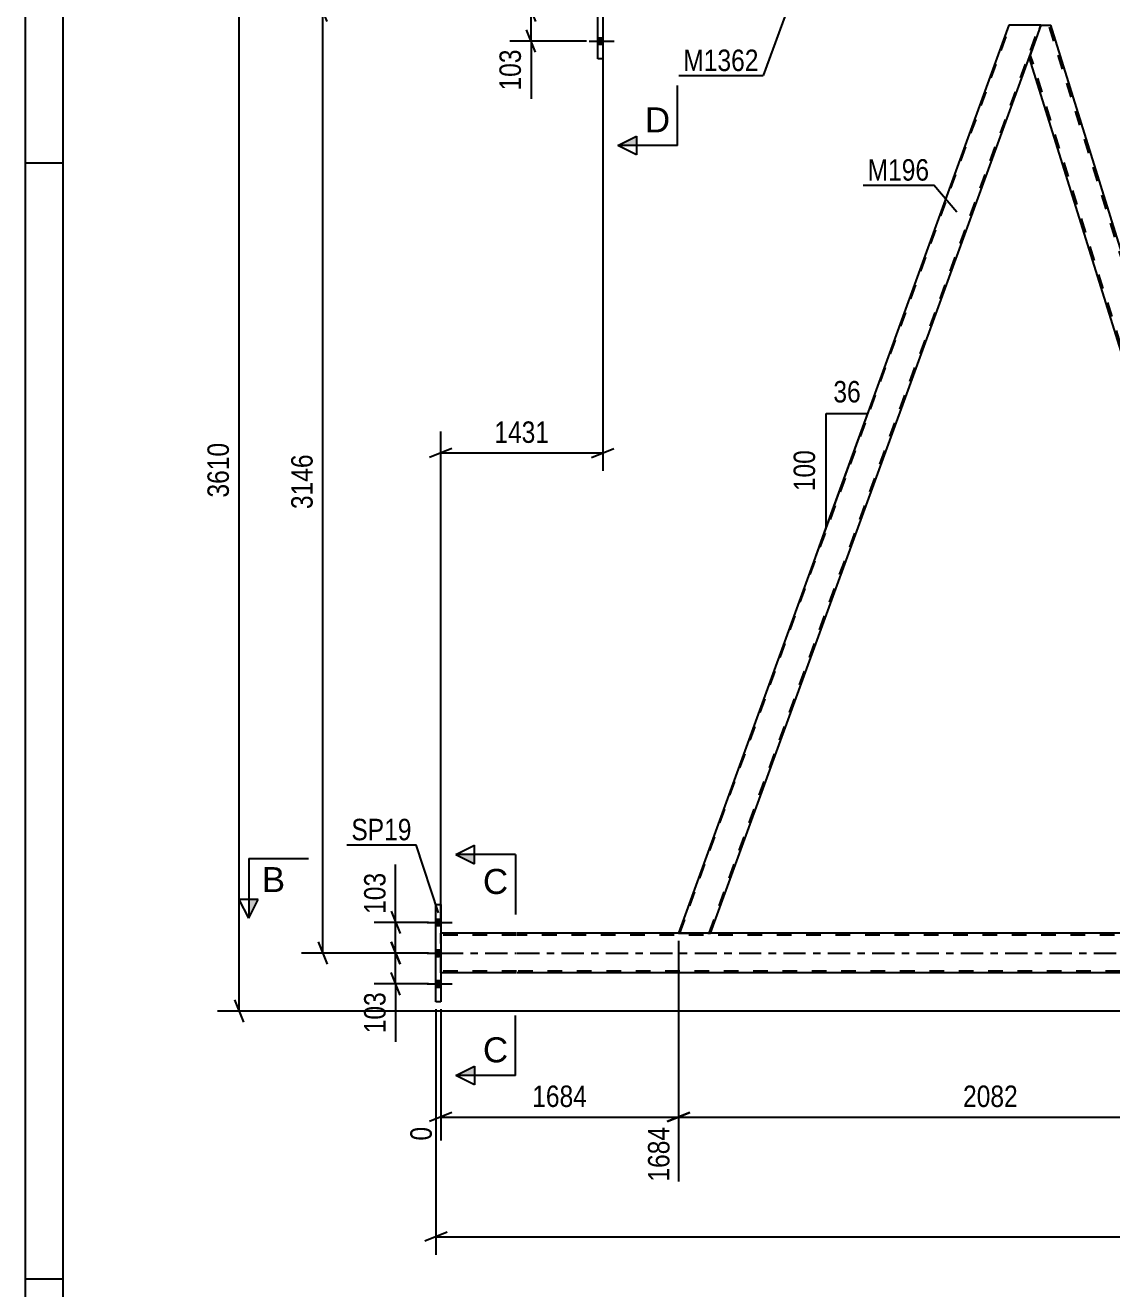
# Model space of a CAD drawing. Header units: millimetres. Extents: x 0 to 841, y 0 to 594.
# Drawn here: x 0 to 145, y 296.7 to 465.4 of the extents above; entities that cross this region are included whole.
import ezdxf

# ---------------------------------------------------------------- set-up
doc = ezdxf.new("R2010")
doc.units = ezdxf.units.MM
doc.linetypes.add('DXK_LINE_DOT2', pattern=[3.9198, 1.9599, -1.9599])
doc.linetypes.add('DXK_LINE_DOT3', pattern=[5.9187, 2.979, -0.9799, 0.9799, -0.9799])
doc.styles.add('Arial', font='ARIAL.TTF', dxfattribs={"height": 0.2})
doc.styles.add('Arial Narrow', font='ARIALN.TTF', dxfattribs={"height": 0.2})

# ---------------------------------------------------------------- blocks, each defined once
blk = doc.blocks.new('Unknown-318884897-1133')
at = {"color": 5, "linetype": 'Continuous'}
for p, q in [((0, 594), (0, 0)), ((5, 589), (5, 5)), ((5, 447), (0, 447)), ((5, 298), (0, 298))]:
    blk.add_line(p, q, dxfattribs=at)
blk = doc.blocks.new('Part-318884897-3860 - 3819')
at = {"color": 2, "linetype": 'Continuous'}
for p, q in [((135.57, 465.4), (134.04, 461.2)), ((135.57, 465.4), (136.89, 465.4)), ((173.17, 349), (136.89, 465.4)), ((168.98, 349), (134.02, 461.15))]:
    blk.add_line(p, q, dxfattribs=at)
at = {"color": 7, "linetype": 'DXK_LINE_DOT2'}
for p, q in [((173.45, 347.28), (136.63, 465.4)), ((134.04, 461.2), (134.02, 461.15)), ((170.73, 344.18), (134.16, 461.52)), ((170.48, 344.18), (168.98, 349)), ((172.32, 344.18), (173.59, 347.65)), ((173.59, 347.65), (173.17, 349)), ((170.48, 344.18), (172.32, 344.18))]:
    blk.add_line(p, q, dxfattribs=at)
blk = doc.blocks.new('Part-318884897-3903 - 3819')
at = {"color": 2, "linetype": 'Continuous'}
for p, q in [((131.31, 465.4), (87.19, 344.18)), ((135.57, 465.4), (131.31, 465.4)), ((91.45, 344.18), (134.04, 461.2))]:
    blk.add_line(p, q, dxfattribs=at)
at = {"color": 7, "linetype": 'DXK_LINE_DOT2'}
for p, q in [((87.36, 344.18), (131.48, 465.4)), ((91.28, 344.18), (135.4, 465.4)), ((134.04, 461.2), (135.57, 465.4)), ((87.19, 344.18), (91.45, 344.18))]:
    blk.add_line(p, q, dxfattribs=at)
blk = doc.blocks.new('Part-318884897-3912 - 3819')
at = {"color": 2, "linetype": 'Continuous'}
for p, q in [((65.58, 344.18), (55.46, 344.18)), ((165.84, 344.18), (65.68, 344.18)), ((65.58, 338.9), (55.46, 338.9)), ((165.84, 338.9), (65.68, 338.9))]:
    blk.add_line(p, q, dxfattribs=at)
at = {"color": 7, "linetype": 'DXK_LINE_DOT2'}
for p, q in [((55.46, 338.9), (55.46, 344.18)), ((65.58, 343.94), (55.46, 343.94)), ((741.22, 343.94), (65.68, 343.94)), ((65.58, 339.14), (55.46, 339.14)), ((741.97, 339.14), (65.68, 339.14))]:
    blk.add_line(p, q, dxfattribs=at)
at = {"color": 7, "linetype": 'DXK_LINE_DOT3'}
for p, q in [((55.46, 341.54), (65.58, 341.54)), ((65.68, 341.54), (741.6, 341.54))]:
    blk.add_line(p, q, dxfattribs=at)
blk = doc.blocks.new('Bolt-318884897-3988 - 3819')
at = {"linetype": 'Continuous'}
for points in [[(55.46, 345.2), (55.46, 346.08), (54.82, 346.08), (54.82, 345.2)], [(55.46, 345.2), (55.46, 346.08), (54.82, 346.08), (54.82, 345.2)], [(55.46, 345.2), (55.46, 346.08), (54.82, 346.08), (54.82, 345.2)], [(55.46, 341.1), (55.46, 341.98), (54.82, 341.98), (54.82, 341.1)], [(55.46, 341.1), (55.46, 341.98), (54.82, 341.98), (54.82, 341.1)], [(55.46, 337), (55.46, 337.88), (54.82, 337.88), (54.82, 337)], [(55.46, 337), (55.46, 337.88), (54.82, 337.88), (54.82, 337)], [(55.46, 337), (55.46, 337.88), (54.82, 337.88), (54.82, 337)]]:
    blk.add_hatch(color=1, dxfattribs=at).paths.add_polyline_path(points)
at = {"color": 1, "linetype": 'Continuous'}
for p, q in [((54.82, 346.08), (55.46, 346.08)), ((54.82, 346.08), (55.46, 346.08)), ((54.82, 346.08), (55.46, 346.08)), ((53.66, 345.64), (56.98, 345.64)), ((53.66, 345.64), (56.98, 345.64)), ((53.66, 345.64), (56.98, 345.64)), ((54.82, 345.2), (55.46, 345.2)), ((54.82, 345.2), (55.46, 345.2)), ((54.82, 345.2), (55.46, 345.2)), ((53.66, 341.54), (56.98, 341.54)), ((53.66, 341.54), (56.98, 341.54)), ((54.82, 341.98), (55.46, 341.98)), ((54.82, 341.98), (55.46, 341.98)), ((54.82, 341.1), (55.46, 341.1)), ((54.82, 341.1), (55.46, 341.1)), ((53.66, 337.44), (56.98, 337.44)), ((53.66, 337.44), (56.98, 337.44)), ((53.66, 337.44), (56.98, 337.44)), ((54.82, 337.88), (55.46, 337.88)), ((54.82, 337.88), (55.46, 337.88)), ((54.82, 337.88), (55.46, 337.88)), ((54.82, 337), (55.46, 337)), ((54.82, 337), (55.46, 337)), ((54.82, 337), (55.46, 337))]:
    blk.add_line(p, q, dxfattribs=at)
blk = doc.blocks.new('Part-318884897-4006 - 3819')
at = {"color": 2, "linetype": 'Continuous'}
for p, q in [((77.08, 473.9), (76.44, 473.9)), ((76.44, 460.9), (76.44, 473.9)), ((77.08, 473.9), (77.08, 460.9)), ((77.08, 460.9), (76.44, 460.9))]:
    blk.add_line(p, q, dxfattribs=at)
blk = doc.blocks.new('Part-318884897-4136 - 3819')
at = {"color": 2, "linetype": 'Continuous'}
for p, q in [((54.82, 348.04), (55.46, 348.04)), ((54.82, 335.04), (54.82, 348.04)), ((55.46, 348.04), (55.46, 335.04)), ((55.46, 335.04), (54.82, 335.04))]:
    blk.add_line(p, q, dxfattribs=at)
blk = doc.blocks.new('Bolt-318884897-4148 - 3819')
at = {"linetype": 'Continuous'}
for points in [[(77.08, 471.06), (77.08, 471.94), (76.44, 471.94), (76.44, 471.06)], [(77.08, 471.06), (77.08, 471.94), (76.44, 471.94), (76.44, 471.06)], [(77.08, 471.06), (77.08, 471.94), (76.44, 471.94), (76.44, 471.06)], [(77.08, 466.96), (77.08, 467.84), (76.44, 467.84), (76.44, 466.96)], [(77.08, 466.96), (77.08, 467.84), (76.44, 467.84), (76.44, 466.96)], [(77.08, 462.86), (77.08, 463.74), (76.44, 463.74), (76.44, 462.86)], [(77.08, 462.86), (77.08, 463.74), (76.44, 463.74), (76.44, 462.86)], [(77.08, 462.86), (77.08, 463.74), (76.44, 463.74), (76.44, 462.86)]]:
    blk.add_hatch(color=1, dxfattribs=at).paths.add_polyline_path(points)
at = {"color": 1, "linetype": 'Continuous'}
for p, q in [((75.28, 471.5), (78.6, 471.5)), ((75.28, 471.5), (78.6, 471.5)), ((75.28, 471.5), (78.6, 471.5)), ((76.44, 471.94), (77.08, 471.94)), ((76.44, 471.94), (77.08, 471.94)), ((76.44, 471.94), (77.08, 471.94)), ((76.44, 471.06), (77.08, 471.06)), ((76.44, 471.06), (77.08, 471.06)), ((76.44, 471.06), (77.08, 471.06)), ((75.28, 467.4), (78.6, 467.4)), ((75.28, 467.4), (78.6, 467.4)), ((76.44, 467.84), (77.08, 467.84)), ((76.44, 467.84), (77.08, 467.84)), ((76.44, 466.96), (77.08, 466.96)), ((76.44, 466.96), (77.08, 466.96)), ((75.28, 463.3), (78.6, 463.3)), ((75.28, 463.3), (78.6, 463.3)), ((75.28, 463.3), (78.6, 463.3)), ((76.44, 463.74), (77.08, 463.74)), ((76.44, 463.74), (77.08, 463.74)), ((76.44, 463.74), (77.08, 463.74)), ((76.44, 462.86), (77.08, 462.86)), ((76.44, 462.86), (77.08, 462.86)), ((76.44, 462.86), (77.08, 462.86))]:
    blk.add_line(p, q, dxfattribs=at)
blk = doc.blocks.new('StraightDimension-318884897-4994 - 3819')
at = {"color": 7, "linetype": 'Continuous'}
for p, q in [((48.84, 343.04), (50.04, 340.04)), ((53.82, 341.54), (46.59, 341.54)), ((49.44, 337.44), (49.44, 341.54)), ((53.82, 337.44), (46.59, 337.44)), ((50.04, 335.94), (48.84, 338.94))]:
    blk.add_line(p, q, dxfattribs=at)
at = {"color": 0}
blk.add_wipeout([(48.69, 336.92), (44.49, 336.92), (44.49, 330.23), (48.69, 330.23)], dxfattribs=at)
at = {"color": 7, "linetype": 'Continuous'}
blk.add_line((49.44, 337.44), (49.44, 329.71), dxfattribs=at)
blk.add_line((49.44, 337.44), (49.44, 329.71), dxfattribs=at)
at = {"color": 3, "style": 'Arial Narrow'}
blk.add_text('103', height=2.863, rotation=90.0002, dxfattribs=at).set_placement((48.09, 330.83))
blk = doc.blocks.new('StraightDimension-318884897-4890 - 3819')
at = {"color": 7, "linetype": 'Continuous'}
for p, q in [((87.19, 343.18), (87.19, 311.03)), ((170.48, 343.18), (170.48, 311.03)), ((88.69, 320.24), (85.69, 319.04)), ((87.19, 319.64), (170.48, 319.64)), ((168.98, 319.04), (171.98, 320.24))]:
    blk.add_line(p, q, dxfattribs=at)
at = {"color": 0}
blk.add_wipeout([(133.09, 320.39), (133.09, 324.59), (124.58, 324.59), (124.58, 320.39)], dxfattribs=at)
at = {"color": 0, "linetype": 'Continuous'}
blk.add_wipeout([(169.88, 318.94), (165.68, 318.94), (165.68, 310.43), (169.88, 310.43)], dxfattribs=at)
at = {"color": 3, "style": 'Arial Narrow'}
blk.add_text('2082', height=2.863, dxfattribs=at).set_placement((125.18, 320.99))
at = {"color": 3, "linetype": 'Continuous', "style": 'Arial Narrow'}
blk.add_text('3766', height=2.863, rotation=90.0002, dxfattribs=at).set_placement((169.28, 311.03))
blk = doc.blocks.new('StraightDimension-318884897-5021 - 3819')
at = {"color": 7, "linetype": 'Continuous'}
for p, q in [((74.93, 467.4), (64.66, 467.4)), ((66.91, 468.9), (68.11, 465.9)), ((67.51, 463.3), (67.51, 467.4)), ((68.11, 461.8), (66.91, 464.8)), ((74.93, 463.3), (64.66, 463.3))]:
    blk.add_line(p, q, dxfattribs=at)
at = {"color": 0}
blk.add_wipeout([(66.76, 462.78), (62.56, 462.78), (62.56, 456.09), (66.76, 456.09)], dxfattribs=at)
at = {"color": 7, "linetype": 'Continuous'}
blk.add_line((67.51, 463.3), (67.51, 455.57), dxfattribs=at)
blk.add_line((67.51, 463.3), (67.51, 455.57), dxfattribs=at)
at = {"color": 3, "style": 'Arial Narrow'}
blk.add_text('103', height=2.863, rotation=90.0002, dxfattribs=at).set_placement((66.16, 456.69))
blk = doc.blocks.new('StraightDimension-318884897-4951 - 3819')
at = {"color": 7, "linetype": 'Continuous'}
for p, q in [((77.08, 464.4), (77.08, 405.9)), ((55.46, 345.18), (55.46, 411.15)), ((56.96, 408.9), (53.96, 407.7)), ((55.46, 408.3), (77.08, 408.3)), ((75.58, 407.7), (78.58, 408.9))]:
    blk.add_line(p, q, dxfattribs=at)
at = {"color": 0}
blk.add_wipeout([(70.52, 409.05), (70.52, 413.25), (62.01, 413.25), (62.01, 409.05)], dxfattribs=at)
at = {"color": 3, "style": 'Arial Narrow'}
blk.add_text('1431', height=2.863, dxfattribs=at).set_placement((62.61, 409.65))
blk = doc.blocks.new('StraightDimension-318884897-4946 - 3819')
at = {"color": 7, "linetype": 'Continuous'}
for p, q in [((75.44, 467.4), (36.86, 467.4)), ((40.31, 465.9), (39.11, 468.9)), ((39.71, 341.54), (39.71, 467.4)), ((39.11, 343.04), (40.31, 340.04)), ((53.82, 341.54), (36.86, 341.54))]:
    blk.add_line(p, q, dxfattribs=at)
at = {"color": 0}
blk.add_wipeout([(38.96, 408.73), (34.76, 408.73), (34.76, 400.21), (38.96, 400.21)], dxfattribs=at)
at = {"color": 3, "style": 'Arial Narrow'}
blk.add_text('3146', height=2.863, rotation=90.0002, dxfattribs=at).set_placement((38.36, 400.81))
blk = doc.blocks.new('StraightDimension-318884897-4658 - 3819')
at = {"color": 7, "linetype": 'Continuous'}
for p, q in [((87.19, 343.18), (87.19, 311.03)), ((55.46, 334.04), (55.46, 316.51)), ((56.96, 320.24), (53.96, 319.04)), ((55.46, 319.64), (87.19, 319.64)), ((85.69, 319.04), (88.69, 320.24))]:
    blk.add_line(p, q, dxfattribs=at)
at = {"color": 0}
blk.add_wipeout([(75.58, 320.39), (75.58, 324.59), (67.07, 324.59), (67.07, 320.39)], dxfattribs=at)
at = {"color": 0, "linetype": 'Continuous'}
for points in [[(54.86, 318.94), (50.66, 318.94), (50.66, 315.91), (54.86, 315.91)], [(86.59, 318.94), (82.39, 318.94), (82.39, 310.43), (86.59, 310.43)]]:
    blk.add_wipeout(points, dxfattribs=at)
at = {"color": 3, "style": 'Arial Narrow'}
blk.add_text('1684', height=2.863, dxfattribs=at).set_placement((67.67, 320.99))
at = {"color": 3, "linetype": 'Continuous', "style": 'Arial Narrow'}
for s, height, p in [('0', 2.86, (54.26, 316.51)), ('1684', 2.863, (85.99, 311.03))]:
    blk.add_text(s, height=height, rotation=90.0002, dxfattribs=at).set_placement(p)
blk = doc.blocks.new('StraightDimension-318884897-5002 - 3819')
at = {"color": 7, "linetype": 'Continuous'}
for p, q in [((48.84, 347.14), (50.04, 344.14)), ((53.82, 345.64), (46.59, 345.64)), ((49.44, 341.54), (49.44, 345.64)), ((50.04, 340.04), (48.84, 343.04)), ((53.82, 341.54), (46.59, 341.54))]:
    blk.add_line(p, q, dxfattribs=at)
at = {"color": 0}
blk.add_wipeout([(48.69, 352.85), (44.49, 352.85), (44.49, 346.17), (48.69, 346.17)], dxfattribs=at)
at = {"color": 7, "linetype": 'Continuous'}
blk.add_line((49.44, 345.64), (49.44, 353.38), dxfattribs=at)
blk.add_line((49.44, 345.64), (49.44, 353.38), dxfattribs=at)
at = {"color": 3, "style": 'Arial Narrow'}
blk.add_text('103', height=2.863, rotation=90.0002, dxfattribs=at).set_placement((48.09, 346.77))
blk = doc.blocks.new('StraightDimension-318884897-4647 - 3819')
at = {"color": 7, "linetype": 'Continuous'}
for p, q in [((54.82, 334.04), (54.82, 301.26)), ((56.32, 304.26), (53.32, 303.06)), ((54.82, 303.66), (794.37, 303.66))]:
    blk.add_line(p, q, dxfattribs=at)
blk = doc.blocks.new('StraightDimension-318884897-5070 - 3819')
at = {"color": 7, "linetype": 'Continuous'}
for p, q in [((29.13, 476.7), (27.93, 479.7)), ((78.68, 478.2), (25.68, 478.2)), ((28.53, 333.8), (28.53, 478.2)), ((27.93, 335.3), (29.13, 332.3)), ((164.84, 333.8), (25.68, 333.8))]:
    blk.add_line(p, q, dxfattribs=at)
at = {"color": 0}
blk.add_wipeout([(27.78, 410.26), (23.58, 410.26), (23.58, 401.75), (27.78, 401.75)], dxfattribs=at)
at = {"color": 3, "style": 'Arial Narrow'}
blk.add_text('3610', height=2.863, rotation=90.0002, dxfattribs=at).set_placement((27.18, 402.35))
blk = doc.blocks.new('AngleDimension-318884897-5279 - 3819')
at = {"color": 7, "linetype": 'Continuous'}
for p, q in [((106.93, 413.55), (112.47, 413.55)), ((106.93, 398.33), (112.47, 413.55)), ((106.93, 398.33), (106.93, 413.55)), ((105.59, 394.63), (106.93, 398.33))]:
    blk.add_line(p, q, dxfattribs=at)
at = {"color": 0}
for points in [[(112.13, 414.45), (112.13, 418.65), (107.27, 418.65), (107.27, 414.45)], [(106.03, 409.28), (101.83, 409.28), (101.83, 402.6), (106.03, 402.6)]]:
    blk.add_wipeout(points, dxfattribs=at)
at = {"color": 3, "style": 'Arial Narrow'}
blk.add_text('36', height=2.863, dxfattribs=at).set_placement((107.87, 415.05))
blk.add_text('100', height=2.863, rotation=90.0002, dxfattribs=at).set_placement((105.43, 403.2))
blk = doc.blocks.new('Mark-318884897-3899 - 3819')
at = {"color": 0}
blk.add_wipeout([(120.67, 444.66), (120.67, 447.66), (112.44, 447.66), (112.44, 444.66)], dxfattribs=at)
blk.add_wipeout([(120.67, 444.66), (120.67, 447.66), (112.44, 447.66), (112.44, 444.66)], dxfattribs=at)
at = {"color": 30, "linetype": 'Continuous'}
for p in [(111.84, 444.06), (124.36, 440.45)]:
    blk.add_line(p, (121.27, 444.06), dxfattribs=at)
at = {"color": 3, "style": 'Arial Narrow'}
blk.add_text('M196', height=2.863, dxfattribs=at).set_placement((112.44, 444.66))
blk = doc.blocks.new('SectionMark-318884897-5420 - 3819')
at = {"linetype": 'Continuous'}
for points in [[(81.58, 502.78), (81.58, 501.53), (79.08, 502.78)], [(81.58, 450.6), (81.58, 449.35), (79.08, 449.35)]]:
    blk.add_hatch(color=6, dxfattribs=at).paths.add_polyline_path(points)
at = {"color": 6, "linetype": 'Continuous'}
for p, q in [((79.08, 502.78), (81.58, 504.03)), ((87.08, 502.78), (79.08, 502.78)), ((79.08, 502.78), (81.58, 501.53)), ((81.58, 501.53), (81.58, 504.03)), ((87.08, 502.78), (87.08, 494.78)), ((87.08, 449.35), (87.08, 457.35)), ((79.08, 449.35), (81.58, 450.6)), ((81.58, 450.6), (81.58, 448.1)), ((87.08, 449.35), (79.08, 449.35)), ((81.58, 448.1), (79.08, 449.35))]:
    blk.add_line(p, q, dxfattribs=at)
at = {"color": 0, "linetype": 'Continuous'}
for points in [[(86.08, 497.53), (86.08, 501.03), (82.71, 501.03), (82.71, 497.53)], [(86.08, 451.1), (86.08, 454.6), (82.71, 454.6), (82.71, 451.1)]]:
    blk.add_wipeout(points, dxfattribs=at)
at = {"color": 3, "linetype": 'Continuous', "style": 'Arial'}
for p in [(82.71, 497.53), (82.71, 451.1)]:
    blk.add_text('D', height=3.34, dxfattribs=at).set_placement(p)
blk = doc.blocks.new('Mark-318884897-4223 - 3819')
at = {"color": 0}
blk.add_wipeout([(97.89, 459.29), (97.89, 462.29), (87.84, 462.29), (87.84, 459.29)], dxfattribs=at)
blk.add_wipeout([(97.89, 459.29), (97.89, 462.29), (87.84, 462.29), (87.84, 459.29)], dxfattribs=at)
at = {"color": 30, "linetype": 'Continuous'}
for p in [(104.1, 473.98), (87.24, 458.69)]:
    blk.add_line(p, (98.49, 458.69), dxfattribs=at)
at = {"color": 3, "style": 'Arial Narrow'}
blk.add_text('M1362', height=2.863, dxfattribs=at).set_placement((87.84, 459.29))
blk = doc.blocks.new('Mark-318884897-4132 - 3819')
at = {"color": 0}
blk.add_wipeout([(51.57, 356.6), (51.57, 359.6), (43.53, 359.6), (43.53, 356.6)], dxfattribs=at)
blk.add_wipeout([(51.57, 356.6), (51.57, 359.6), (43.53, 359.6), (43.53, 356.6)], dxfattribs=at)
at = {"color": 30, "linetype": 'Continuous'}
for p in [(42.93, 356), (55.17, 346.91)]:
    blk.add_line(p, (52.17, 356), dxfattribs=at)
at = {"color": 3, "style": 'Arial Narrow'}
blk.add_text('SP19', height=2.863, dxfattribs=at).set_placement((43.53, 356.6))
blk = doc.blocks.new('SectionMark-318884897-5416 - 3819')
at = {"linetype": 'Continuous'}
for points in [[(59.96, 354.68), (59.96, 353.43), (57.46, 354.68)], [(59.96, 326.45), (59.96, 325.2), (57.46, 325.2)]]:
    blk.add_hatch(color=6, dxfattribs=at).paths.add_polyline_path(points)
at = {"color": 6, "linetype": 'Continuous'}
for p, q in [((57.46, 354.68), (59.96, 355.93)), ((59.96, 353.43), (59.96, 355.93)), ((65.46, 354.68), (57.46, 354.68)), ((57.46, 354.68), (59.96, 353.43)), ((65.46, 354.68), (65.46, 346.68)), ((65.46, 325.2), (65.46, 333.2)), ((57.46, 325.2), (59.96, 326.45)), ((59.96, 326.45), (59.96, 323.95)), ((65.46, 325.2), (57.46, 325.2)), ((59.96, 323.95), (57.46, 325.2))]:
    blk.add_line(p, q, dxfattribs=at)
at = {"color": 0, "linetype": 'Continuous'}
for points in [[(64.46, 349.43), (64.46, 352.93), (61.09, 352.93), (61.09, 349.43)], [(64.46, 326.95), (64.46, 330.45), (61.09, 330.45), (61.09, 326.95)]]:
    blk.add_wipeout(points, dxfattribs=at)
at = {"color": 3, "linetype": 'Continuous', "style": 'Arial'}
for p in [(61.09, 349.43), (61.09, 326.95)]:
    blk.add_text('C', height=3.34, dxfattribs=at).set_placement(p)
blk = doc.blocks.new('SectionMark-318884897-5418 - 3819')
at = {"linetype": 'Continuous'}
blk.add_hatch(color=6, dxfattribs=at).paths.add_polyline_path([(29.82, 348.68), (31.07, 348.68), (29.82, 346.18)])
at = {"color": 6, "linetype": 'Continuous'}
for p, q in [((29.82, 354.18), (37.82, 354.18)), ((29.82, 354.18), (29.82, 346.18)), ((29.82, 346.18), (28.57, 348.68)), ((31.07, 348.68), (28.57, 348.68)), ((29.82, 346.18), (31.07, 348.68))]:
    blk.add_line(p, q, dxfattribs=at)
at = {"color": 0, "linetype": 'Continuous'}
blk.add_wipeout([(34.68, 349.68), (34.68, 353.18), (31.57, 353.18), (31.57, 349.68)], dxfattribs=at)
at = {"color": 3, "linetype": 'Continuous', "style": 'Arial'}
blk.add_text('B', height=3.34, dxfattribs=at).set_placement((31.57, 349.68))

msp = doc.modelspace()

# ---------------------------------------------------------------- block references
for name in ['Unknown-318884897-1133', 'Part-318884897-4006 - 3819', 'Bolt-318884897-4148 - 3819', 'Part-318884897-3903 - 3819', 'Part-318884897-3860 - 3819', 'Part-318884897-4136 - 3819', 'Bolt-318884897-3988 - 3819', 'Part-318884897-3912 - 3819']:
    msp.add_blockref(name, (0, 0))

# ---------------------------------------------------------------- next in the draw order: block references
for name in ['StraightDimension-318884897-5021 - 3819', 'StraightDimension-318884897-4994 - 3819', 'StraightDimension-318884897-4890 - 3819']:
    msp.add_blockref(name, (0, 0))

# ---------------------------------------------------------------- next in the draw order: block references
msp.add_blockref('StraightDimension-318884897-4951 - 3819', (0, 0))

# ---------------------------------------------------------------- next in the draw order: block references
msp.add_blockref('StraightDimension-318884897-4946 - 3819', (0, 0))

# ---------------------------------------------------------------- next in the draw order: block references
msp.add_blockref('StraightDimension-318884897-4658 - 3819', (0, 0))

# ---------------------------------------------------------------- next in the draw order: block references
msp.add_blockref('StraightDimension-318884897-5002 - 3819', (0, 0))

# ---------------------------------------------------------------- next in the draw order: block references
msp.add_blockref('StraightDimension-318884897-4647 - 3819', (0, 0))

# ---------------------------------------------------------------- next in the draw order: block references
msp.add_blockref('StraightDimension-318884897-5070 - 3819', (0, 0))

# ---------------------------------------------------------------- next in the draw order: block references
for name in ['SectionMark-318884897-5420 - 3819', 'Mark-318884897-3899 - 3819', 'AngleDimension-318884897-5279 - 3819', 'Mark-318884897-4132 - 3819', 'SectionMark-318884897-5416 - 3819']:
    msp.add_blockref(name, (0, 0))

# ---------------------------------------------------------------- next in the draw order: block references
for name in ['Mark-318884897-4223 - 3819', 'SectionMark-318884897-5418 - 3819']:
    msp.add_blockref(name, (0, 0))

doc.saveas('drawing.dxf')
